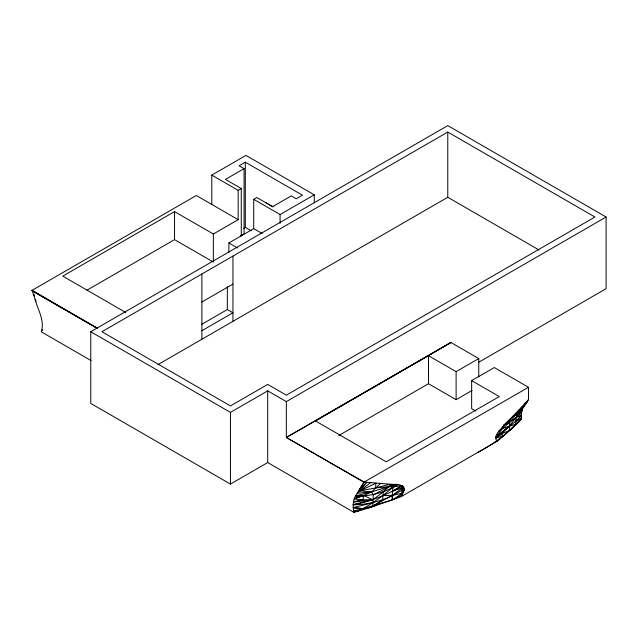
<?xml version="1.0" encoding="UTF-8"?>
<svg xmlns="http://www.w3.org/2000/svg" width="638" height="638" viewBox="0 0 638 638"><rect width="100%" height="100%" fill="white"/><g stroke="black" fill="none" stroke-linecap="round" stroke-linejoin="round"><path stroke-width="0.96" d="M354.034 512.394L353.627 510.783L370.933 507.298L401.262 496.587L404.364 489.952L403.726 486.961C400.417 483.859 395.361 484.537 391.214 484.274L383.111 492.018L382.72 499.881L370.933 507.298L354.034 512.394L267.713 462.558L230.438 484.075L90.763 403.415L90.763 331.72L447.772 125.606L606.1 217.016L606.1 288.703L478.476 362.392M227.343 286.725L227.335 309.542L201.448 324.487M515.871 424.836C515.265 417.603 517.689 409.867 524.213 405.848C521.629 409.763 520.935 414.58 521.605 419.158L509.866 430.403L497.305 441.137L496.787 441.025C493.062 435.116 500.854 429.637 503.797 425.331L524.213 405.848L526.175 403.36L528.487 399.643L528.487 387.282L363.875 482.224L360.079 488.572L360.031 490.837C353.755 495.192 352.256 503.669 353.627 510.783L357.033 511.485C371.515 504.857 384.315 495.048 395.991 484.314L371.491 491.938L355.541 495.862C370.694 496.619 385.113 492.376 398.04 484.609M353.285 507.912L363.03 508.582L392.099 500.056L392.45 491.244L393.223 486.898L401.908 485.622C387.091 495.12 370.423 501.38 353.181 504.754C371.396 504.714 389.244 499.02 404.101 488.62L401.916 487.903L392.45 491.244L402.044 485.685M91.106 360.598L41.318 331.848C45.45 318.633 35.481 306.719 33.989 294.198M372.831 506.731L373.286 494.857L371.491 491.938L360.031 490.837L359.106 490.167L364.242 482.113L391.214 484.274M521.358 415.896L515.855 421.232L496.045 436.679L502.624 428.441L503.797 425.331L522.251 409.787C514.013 419.668 506.915 431.081 495.798 438.027L503.597 435.882L509.307 430.331L509.722 422.324L521.509 413.105M383.111 492.018L372.807 499.817L353.412 502.082L362.974 499.769L363.772 495.463L371.491 491.938L380.79 483.301M373.286 494.857L389.108 486.722L389.73 484.314L375.551 487.934L360.031 490.837L366.946 482.304L360.079 488.572M517.274 413.998L522.562 409.221L518.917 410.992L519.348 409.524L528.487 399.643M498.796 431.113L502.624 428.441L503.581 425.538M509.18 426.096L495.574 437.588L502.05 433.577L509.866 430.403L521.533 418.759L516.94 423.784L502.624 428.441L503.717 425.386M359.106 490.167L357.16 493.238L371.491 491.938M41.486 331.353L42.579 329.718M518.917 410.992L522.251 406.558L523.495 406.27L525.162 404.723M519.348 409.524L503.797 425.331L516.27 417.356L522.099 410.362M526.797 402.403L523.495 406.27L525.6 402.825L527.411 401.382L523.495 406.27L526.175 403.36M33.926 296.112L32.163 290.282L196.321 195.507L238.173 219.671L238.173 190.339L211.792 175.107L211.792 204.439M478.221 452.151C494.737 443.801 509.012 431.862 521.509 418.329L515.855 421.232L521.405 415.33L516.27 417.356M495.63 437.716L502.05 433.577L502.273 436.48L497.305 441.137L401.262 496.587M502.624 428.441L509.722 422.324L503.797 425.331M374.793 506.078L373.094 505.942L392.362 495.311L403.726 486.961M370.933 482.392L360.031 490.837L375.926 483.205L375.551 487.934L389.108 486.722L393.223 486.898M404.364 489.952L401.796 490.502L401.884 493.373L392.362 495.311L392.769 499.825L403.663 492.361L401.796 490.502L402.195 485.837L392.45 491.244M211.792 175.107L245.941 155.393L314.239 194.829L314.239 202.724M228.882 252.64L228.882 242.974L253.717 228.643L253.717 199.311L256.811 197.525L272.641 206.664L291.263 195.906L296.231 198.777L302.452 195.188L245.319 162.196L239.098 165.792L244.067 168.655L244.067 233.835L240.678 235.789M244.067 168.655L225.437 179.414L241.276 188.553L241.276 236.028M238.173 219.671L213.347 234.002L174.541 211.601L62.763 276.134L125.726 312.484M238.173 190.339L241.276 188.553M86.84 290.266L174.541 239.633L213.347 262.035L213.347 234.002M243.764 228.276L245.319 227.375L251.149 230.741M253.717 199.311L280.09 214.543L314.239 194.829M447.772 132.05L101.928 331.72L230.438 405.935L267.713 384.411L286.342 395.169L594.935 217.016L447.772 132.05L447.772 197.286L538.998 249.96M201.887 302.021L232.95 284.093M201.887 330.715L232.95 312.787L227.335 309.542M157.937 364.625L447.772 197.286M230.438 484.075L230.438 412.387L267.713 390.863L286.342 401.621L286.342 437.469L363.875 482.224M286.342 401.621L606.1 217.016M364.242 482.113L286.342 437.469L450.883 342.478L478.763 358.572L478.763 376.938M338.762 435.539L428.481 383.733L456.114 399.683L472.056 390.48M286.342 437.469L428.481 355.701L456.114 371.651L478.763 358.572M475.836 411.071L471.649 408.655L471.649 380.623L494.306 367.544L528.487 387.282M392.769 499.825L402.068 495.128L401.884 493.373M389.108 486.722L395.161 484.441M354.345 498.461L363.772 495.463L372.807 499.817L353.173 504.61M372.847 502.752L353.229 507.561L363.03 508.582L363.166 509.714M353.436 501.954L362.974 499.769L372.807 499.817M355.398 496.212L363.772 495.463L354.202 499.036L362.974 499.769M382.72 495.662L392.362 495.311M353.723 511.213L357.033 511.485M97.151 328.291L31.988 290.792L32.163 290.282L97.207 328.131M266.118 202.876L273.024 206.864M253.717 228.643L262.218 233.556M471.649 380.623L499.283 396.573L386.261 461.824L315.467 420.952L450.883 342.478L428.481 355.701L428.481 383.733M228.882 242.974L237.503 247.959M31.9 290.561L97.128 328.219M90.763 331.72L230.438 412.387M35.154 299.661L36.175 301.136M502.273 436.48L502.321 437.014M456.114 371.651L456.114 399.683M280.09 214.543L280.09 223.34M267.713 390.863L267.713 462.558M245.319 162.196L245.319 227.375M232.95 256.077L232.95 321.321M201.887 274.005L201.887 339.249M174.541 211.601L174.541 239.633"/></g></svg>
